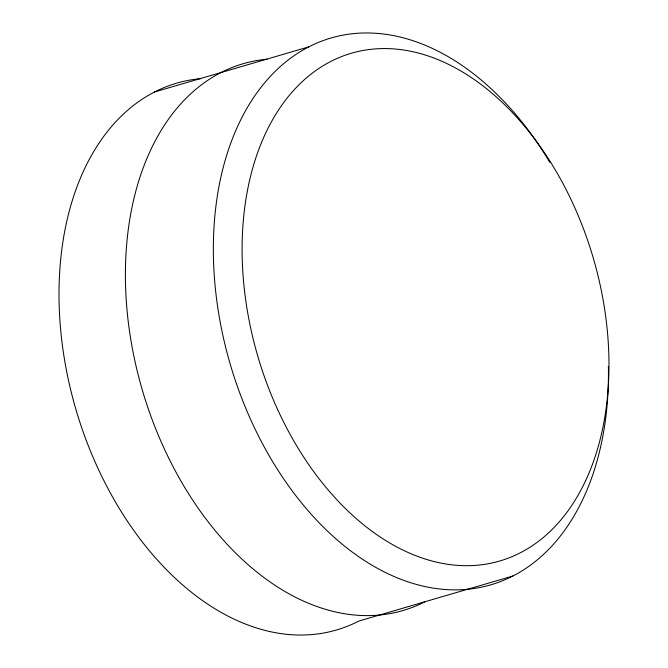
<?xml version="1.0" encoding="UTF-8"?>
<svg xmlns="http://www.w3.org/2000/svg" width="668" height="668" viewBox="0 0 668 668"><rect width="100%" height="100%" fill="white"/><g stroke="black" fill="none" stroke-linecap="round" stroke-linejoin="round"><path stroke-width="1" d="M154.467 92.017L308.8 46.86M512.982 575.983L358.649 621.14A284.852 188.217 73.7 0 1 75.751 408.883A284.852 188.217 73.7 0 1 200.701 78.64M425.04 601.709A284.852 188.217 73.7 0 1 142.142 389.461A284.852 188.217 73.7 0 1 267.091 59.218M608.381 366.473A284.852 188.217 73.7 0 1 363.484 559.901A284.852 188.217 73.7 0 1 238.626 124.198A284.852 188.217 73.7 0 1 549.939 162.533M247.461 190.447A264.503 174.774 73.7 0 0 476.468 565.295A264.503 174.774 73.7 0 0 552.72 165.656A264.503 174.774 73.7 0 0 247.461 190.447"/></g></svg>
